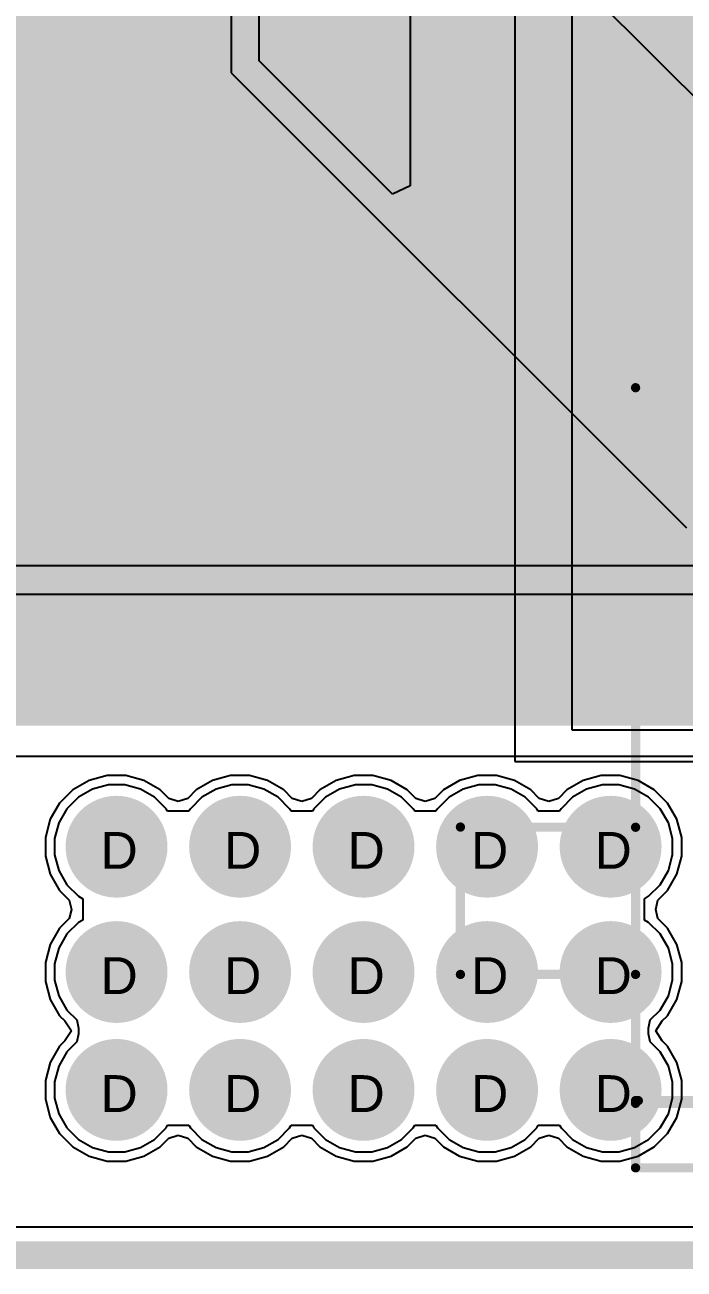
# Model space of a CAD drawing. Header units: inches. Extents: x 0 to 5379, y 0 to 5429.
# Drawn here: x 30 to 39.08, y -0.19 to 16.97 of the extents above; entities that cross this region are included whole.
import ezdxf

# ---------------------------------------------------------------- set-up
doc = ezdxf.new("R2010")
doc.units = ezdxf.units.IN
for name, color, linetype in [('Board Outline', 216, 'Continuous'), ('Bottom Layer', 5, 'Continuous'), ('Bottom Solder', 6, 'Continuous'), ('Drill Drawing', 1, 'Continuous'), ('GND01', 16, 'Continuous'), ('GND02', 76, 'Continuous'), ('PWR', 156, 'Continuous'), ('SIG 01', 90, 'Continuous'), ('Top Layer', 1, 'Continuous'), ('Top Overlay', 2, 'Continuous'), ('Top Solder', 216, 'Continuous'), ('Via Holes', 16, 'Continuous')]:
    doc.layers.add(name, color=color, linetype=linetype)
doc.styles.add('Arial', font='', dxfattribs={"height": 0.2})
doc.styles.add('Arial_Bold', font='', dxfattribs={"height": 0.2})
doc.styles.get('Arial').set_extended_font_data('Arial')
doc.styles.get('Arial_Bold').set_extended_font_data('Arial', bold=True)

# ---------------------------------------------------------------- blocks, each defined once
blk = doc.blocks.new('1_770174_0_824')
at = {"layer": 'Top Overlay'}
for points in [[(-7.178, 4.915, 0.127, 0.127, 0), (2.69, 4.915, 0.127, 0.127, 0)], [(-7.178, -4.915, 0.127, 0.127, 0), (-7.178, 4.915, 0.127, 0.127, 0)], [(-9.591, -3.175, 0.127, 0.127, 0), (-9.591, -1.143, 0.127, 0.127, 0)], [(-9.591, -1.143, 0.127, 0.127, 0), (-7.178, -1.146, 0.127, 0.127, 0)], [(-9.591, -3.175, 0.127, 0.127, 0), (-7.178, -3.175, 0.127, 0.127, 0)], [(-7.178, -5.842, 0.127, 0.127, 0), (-7.178, -4.953, 0.127, 0.127, 0)], [(-7.178, -4.953, 0.127, 0.127, 0), (-6.162, -4.953, 0.127, 0.127, 0)], [(-7.14, -4.915, 0.127, 0.127, 0), (2.69, -4.915, 0.127, 0.127, 0)], [(-7.178, -5.842, 0.127, 0.127, 0), (-6.162, -5.842, 0.127, 0.127, 0)]]:
    blk.add_lwpolyline(points, format="xyseb", dxfattribs=at)
for points in [[(-7.21, 4.915, 0.0635, 0.0635, 1), (-7.146, 4.915, 0.0635, 0.0635, 1)], [(-7.21, 4.915, 0.0635, 0.0635, 1), (-7.146, 4.915, 0.0635, 0.0635, 1)], [(-9.623, -1.143, 0.0635, 0.0635, 1), (-9.559, -1.143, 0.0635, 0.0635, 1)], [(-9.623, -1.143, 0.0635, 0.0635, 1), (-9.559, -1.143, 0.0635, 0.0635, 1)], [(-7.21, -1.146, 0.0635, 0.0635, 1), (-7.146, -1.146, 0.0635, 0.0635, 1)], [(-9.623, -3.175, 0.0635, 0.0635, 1), (-9.559, -3.175, 0.0635, 0.0635, 1)], [(-9.623, -3.175, 0.0635, 0.0635, 1), (-9.559, -3.175, 0.0635, 0.0635, 1)], [(-7.21, -3.175, 0.0635, 0.0635, 1), (-7.146, -3.175, 0.0635, 0.0635, 1)], [(-7.21, -4.915, 0.0635, 0.0635, 1), (-7.146, -4.915, 0.0635, 0.0635, 1)], [(-7.21, -4.953, 0.0635, 0.0635, 1), (-7.146, -4.953, 0.0635, 0.0635, 1)], [(-7.21, -4.953, 0.0635, 0.0635, 1), (-7.146, -4.953, 0.0635, 0.0635, 1)], [(-7.172, -4.915, 0.0635, 0.0635, 1), (-7.108, -4.915, 0.0635, 0.0635, 1)], [(-7.21, -5.842, 0.0635, 0.0635, 1), (-7.146, -5.842, 0.0635, 0.0635, 1)], [(-7.21, -5.842, 0.0635, 0.0635, 1), (-7.146, -5.842, 0.0635, 0.0635, 1)]]:
    blk.add_lwpolyline(points, format="xyseb", close=True, dxfattribs=at)

msp = doc.modelspace()

# ---------------------------------------------------------------- hatches: boundary and pattern name
at = {"layer": 'Bottom Layer'}
h = msp.add_hatch(color=5, dxfattribs=at)
edge = h.paths.add_edge_path()
edge.add_arc((31.265, 5.634), 0.6, 0, 360)
h = msp.add_hatch(color=5, dxfattribs=at)
edge = h.paths.add_edge_path()
edge.add_arc((32.967, 5.634), 0.6, 0, 360)
h = msp.add_hatch(color=5, dxfattribs=at)
edge = h.paths.add_edge_path()
edge.add_arc((34.668, 5.634), 0.6, 0, 360)
h = msp.add_hatch(color=5, dxfattribs=at)
edge = h.paths.add_edge_path()
edge.add_arc((36.37, 5.634), 0.6, 0, 360)
h = msp.add_hatch(color=5, dxfattribs=at)
edge = h.paths.add_edge_path()
edge.add_arc((38.072, 5.634), 0.6, 0, 360)
h = msp.add_hatch(color=5, dxfattribs=at)
edge = h.paths.add_edge_path()
edge.add_arc((31.265, 3.906), 0.6, 0, 360)
h = msp.add_hatch(color=5, dxfattribs=at)
edge = h.paths.add_edge_path()
edge.add_arc((32.967, 3.906), 0.6, 0, 360)
h = msp.add_hatch(color=5, dxfattribs=at)
edge = h.paths.add_edge_path()
edge.add_arc((34.668, 3.906), 0.6, 0, 360)
h = msp.add_hatch(color=5, dxfattribs=at)
edge = h.paths.add_edge_path()
edge.add_arc((36.37, 3.906), 0.6, 0, 360)
h = msp.add_hatch(color=5, dxfattribs=at)
edge = h.paths.add_edge_path()
edge.add_arc((38.072, 3.906), 0.6, 0, 360)
h = msp.add_hatch(color=5, dxfattribs=at)
edge = h.paths.add_edge_path()
edge.add_arc((31.265, 2.281), 0.6, 0, 360)
h = msp.add_hatch(color=5, dxfattribs=at)
edge = h.paths.add_edge_path()
edge.add_arc((32.967, 2.281), 0.6, 0, 360)
h = msp.add_hatch(color=5, dxfattribs=at)
edge = h.paths.add_edge_path()
edge.add_arc((34.668, 2.281), 0.6, 0, 360)
h = msp.add_hatch(color=5, dxfattribs=at)
edge = h.paths.add_edge_path()
edge.add_arc((36.37, 2.281), 0.6, 0, 360)
h = msp.add_hatch(color=5, dxfattribs=at)
edge = h.paths.add_edge_path()
edge.add_arc((38.072, 2.281), 0.6, 0, 360)
at = {"layer": 'Bottom Solder'}
h = msp.add_hatch(color=6, dxfattribs=at)
edge = h.paths.add_edge_path()
edge.add_arc((31.265, 5.634), 0.702, 0, 360)
h = msp.add_hatch(color=6, dxfattribs=at)
edge = h.paths.add_edge_path()
edge.add_arc((32.967, 5.634), 0.702, 0, 360)
h = msp.add_hatch(color=6, dxfattribs=at)
edge = h.paths.add_edge_path()
edge.add_arc((34.668, 5.634), 0.702, 0, 360)
h = msp.add_hatch(color=6, dxfattribs=at)
edge = h.paths.add_edge_path()
edge.add_arc((36.37, 5.634), 0.702, 0, 360)
h = msp.add_hatch(color=6, dxfattribs=at)
edge = h.paths.add_edge_path()
edge.add_arc((38.072, 5.634), 0.702, 0, 360)
h = msp.add_hatch(color=6, dxfattribs=at)
edge = h.paths.add_edge_path()
edge.add_arc((31.265, 3.906), 0.702, 0, 360)
h = msp.add_hatch(color=6, dxfattribs=at)
edge = h.paths.add_edge_path()
edge.add_arc((32.967, 3.906), 0.702, 0, 360)
h = msp.add_hatch(color=6, dxfattribs=at)
edge = h.paths.add_edge_path()
edge.add_arc((34.668, 3.906), 0.702, 0, 360)
h = msp.add_hatch(color=6, dxfattribs=at)
edge = h.paths.add_edge_path()
edge.add_arc((36.37, 3.906), 0.702, 0, 360)
h = msp.add_hatch(color=6, dxfattribs=at)
edge = h.paths.add_edge_path()
edge.add_arc((38.072, 3.906), 0.702, 0, 360)
h = msp.add_hatch(color=6, dxfattribs=at)
edge = h.paths.add_edge_path()
edge.add_arc((31.265, 2.281), 0.702, 0, 360)
h = msp.add_hatch(color=6, dxfattribs=at)
edge = h.paths.add_edge_path()
edge.add_arc((32.967, 2.281), 0.702, 0, 360)
h = msp.add_hatch(color=6, dxfattribs=at)
edge = h.paths.add_edge_path()
edge.add_arc((34.668, 2.281), 0.702, 0, 360)
h = msp.add_hatch(color=6, dxfattribs=at)
edge = h.paths.add_edge_path()
edge.add_arc((36.37, 2.281), 0.702, 0, 360)
h = msp.add_hatch(color=6, dxfattribs=at)
edge = h.paths.add_edge_path()
edge.add_arc((38.072, 2.281), 0.702, 0, 360)
at = {"layer": 'GND01'}
h = msp.add_hatch(color=16, dxfattribs=at)
edge = h.paths.add_edge_path()
edge.add_arc((31.265, 5.634), 0.6, 0, 360)
h = msp.add_hatch(color=16, dxfattribs=at)
edge = h.paths.add_edge_path()
edge.add_arc((32.967, 5.634), 0.6, 0, 360)
h = msp.add_hatch(color=16, dxfattribs=at)
edge = h.paths.add_edge_path()
edge.add_arc((34.668, 5.634), 0.6, 0, 360)
h = msp.add_hatch(color=16, dxfattribs=at)
edge = h.paths.add_edge_path()
edge.add_arc((36.37, 5.634), 0.6, 0, 360)
h = msp.add_hatch(color=16, dxfattribs=at)
edge = h.paths.add_edge_path()
edge.add_arc((38.072, 5.634), 0.6, 0, 360)
h = msp.add_hatch(color=16, dxfattribs=at)
edge = h.paths.add_edge_path()
edge.add_arc((31.265, 3.906), 0.6, 0, 360)
h = msp.add_hatch(color=16, dxfattribs=at)
edge = h.paths.add_edge_path()
edge.add_arc((32.967, 3.906), 0.6, 0, 360)
h = msp.add_hatch(color=16, dxfattribs=at)
edge = h.paths.add_edge_path()
edge.add_arc((34.668, 3.906), 0.6, 0, 360)
h = msp.add_hatch(color=16, dxfattribs=at)
edge = h.paths.add_edge_path()
edge.add_arc((36.37, 3.906), 0.6, 0, 360)
h = msp.add_hatch(color=16, dxfattribs=at)
edge = h.paths.add_edge_path()
edge.add_arc((38.072, 3.906), 0.6, 0, 360)
h = msp.add_hatch(color=16, dxfattribs=at)
edge = h.paths.add_edge_path()
edge.add_arc((31.265, 2.281), 0.6, 0, 360)
h = msp.add_hatch(color=16, dxfattribs=at)
edge = h.paths.add_edge_path()
edge.add_arc((32.967, 2.281), 0.6, 0, 360)
h = msp.add_hatch(color=16, dxfattribs=at)
edge = h.paths.add_edge_path()
edge.add_arc((34.668, 2.281), 0.6, 0, 360)
h = msp.add_hatch(color=16, dxfattribs=at)
edge = h.paths.add_edge_path()
edge.add_arc((36.37, 2.281), 0.6, 0, 360)
h = msp.add_hatch(color=16, dxfattribs=at)
edge = h.paths.add_edge_path()
edge.add_arc((38.072, 2.281), 0.6, 0, 360)
at = {"layer": 'GND02'}
h = msp.add_hatch(color=76, dxfattribs=at)
edge = h.paths.add_edge_path()
edge.add_arc((31.265, 5.634), 0.6, 0, 360)
h = msp.add_hatch(color=76, dxfattribs=at)
edge = h.paths.add_edge_path()
edge.add_arc((32.967, 5.634), 0.6, 0, 360)
h = msp.add_hatch(color=76, dxfattribs=at)
edge = h.paths.add_edge_path()
edge.add_arc((34.668, 5.634), 0.6, 0, 360)
h = msp.add_hatch(color=76, dxfattribs=at)
edge = h.paths.add_edge_path()
edge.add_arc((36.37, 5.634), 0.6, 0, 360)
h = msp.add_hatch(color=76, dxfattribs=at)
edge = h.paths.add_edge_path()
edge.add_arc((38.072, 5.634), 0.6, 0, 360)
h = msp.add_hatch(color=76, dxfattribs=at)
edge = h.paths.add_edge_path()
edge.add_arc((31.265, 3.906), 0.6, 0, 360)
h = msp.add_hatch(color=76, dxfattribs=at)
edge = h.paths.add_edge_path()
edge.add_arc((32.967, 3.906), 0.6, 0, 360)
h = msp.add_hatch(color=76, dxfattribs=at)
edge = h.paths.add_edge_path()
edge.add_arc((34.668, 3.906), 0.6, 0, 360)
h = msp.add_hatch(color=76, dxfattribs=at)
edge = h.paths.add_edge_path()
edge.add_arc((36.37, 3.906), 0.6, 0, 360)
h = msp.add_hatch(color=76, dxfattribs=at)
edge = h.paths.add_edge_path()
edge.add_arc((38.072, 3.906), 0.6, 0, 360)
h = msp.add_hatch(color=76, dxfattribs=at)
edge = h.paths.add_edge_path()
edge.add_arc((31.265, 2.281), 0.6, 0, 360)
h = msp.add_hatch(color=76, dxfattribs=at)
edge = h.paths.add_edge_path()
edge.add_arc((32.967, 2.281), 0.6, 0, 360)
h = msp.add_hatch(color=76, dxfattribs=at)
edge = h.paths.add_edge_path()
edge.add_arc((34.668, 2.281), 0.6, 0, 360)
h = msp.add_hatch(color=76, dxfattribs=at)
edge = h.paths.add_edge_path()
edge.add_arc((36.37, 2.281), 0.6, 0, 360)
h = msp.add_hatch(color=76, dxfattribs=at)
edge = h.paths.add_edge_path()
edge.add_arc((38.072, 2.281), 0.6, 0, 360)
at = {"layer": 'PWR'}
h = msp.add_hatch(color=156, dxfattribs=at)
edge = h.paths.add_edge_path()
edge.add_arc((31.265, 5.634), 0.6, 0, 360)
h = msp.add_hatch(color=156, dxfattribs=at)
edge = h.paths.add_edge_path()
edge.add_arc((32.967, 5.634), 0.6, 0, 360)
h = msp.add_hatch(color=156, dxfattribs=at)
edge = h.paths.add_edge_path()
edge.add_arc((34.668, 5.634), 0.6, 0, 360)
h = msp.add_hatch(color=156, dxfattribs=at)
edge = h.paths.add_edge_path()
edge.add_arc((36.37, 5.634), 0.6, 0, 360)
h = msp.add_hatch(color=156, dxfattribs=at)
edge = h.paths.add_edge_path()
edge.add_arc((38.072, 5.634), 0.6, 0, 360)
h = msp.add_hatch(color=156, dxfattribs=at)
edge = h.paths.add_edge_path()
edge.add_arc((31.265, 3.906), 0.6, 0, 360)
h = msp.add_hatch(color=156, dxfattribs=at)
edge = h.paths.add_edge_path()
edge.add_arc((32.967, 3.906), 0.6, 0, 360)
h = msp.add_hatch(color=156, dxfattribs=at)
edge = h.paths.add_edge_path()
edge.add_arc((34.668, 3.906), 0.6, 0, 360)
h = msp.add_hatch(color=156, dxfattribs=at)
edge = h.paths.add_edge_path()
edge.add_arc((36.37, 3.906), 0.6, 0, 360)
h = msp.add_hatch(color=156, dxfattribs=at)
edge = h.paths.add_edge_path()
edge.add_arc((38.072, 3.906), 0.6, 0, 360)
h = msp.add_hatch(color=156, dxfattribs=at)
edge = h.paths.add_edge_path()
edge.add_arc((31.265, 2.281), 0.6, 0, 360)
h = msp.add_hatch(color=156, dxfattribs=at)
edge = h.paths.add_edge_path()
edge.add_arc((32.967, 2.281), 0.6, 0, 360)
h = msp.add_hatch(color=156, dxfattribs=at)
edge = h.paths.add_edge_path()
edge.add_arc((34.668, 2.281), 0.6, 0, 360)
h = msp.add_hatch(color=156, dxfattribs=at)
edge = h.paths.add_edge_path()
edge.add_arc((36.37, 2.281), 0.6, 0, 360)
h = msp.add_hatch(color=156, dxfattribs=at)
edge = h.paths.add_edge_path()
edge.add_arc((38.072, 2.281), 0.6, 0, 360)
at = {"layer": 'SIG 01'}
h = msp.add_hatch(color=90, dxfattribs=at)
edge = h.paths.add_edge_path()
edge.add_arc((31.265, 5.634), 0.6, 0, 360)
h = msp.add_hatch(color=90, dxfattribs=at)
edge = h.paths.add_edge_path()
edge.add_arc((32.967, 5.634), 0.6, 0, 360)
h = msp.add_hatch(color=90, dxfattribs=at)
edge = h.paths.add_edge_path()
edge.add_arc((34.668, 5.634), 0.6, 0, 360)
h = msp.add_hatch(color=90, dxfattribs=at)
edge = h.paths.add_edge_path()
edge.add_arc((36.37, 5.634), 0.6, 0, 360)
h = msp.add_hatch(color=90, dxfattribs=at)
edge = h.paths.add_edge_path()
edge.add_arc((38.072, 5.634), 0.6, 0, 360)
h = msp.add_hatch(color=90, dxfattribs=at)
edge = h.paths.add_edge_path()
edge.add_arc((31.265, 3.906), 0.6, 0, 360)
h = msp.add_hatch(color=90, dxfattribs=at)
edge = h.paths.add_edge_path()
edge.add_arc((32.967, 3.906), 0.6, 0, 360)
h = msp.add_hatch(color=90, dxfattribs=at)
edge = h.paths.add_edge_path()
edge.add_arc((34.668, 3.906), 0.6, 0, 360)
h = msp.add_hatch(color=90, dxfattribs=at)
edge = h.paths.add_edge_path()
edge.add_arc((36.37, 3.906), 0.6, 0, 360)
h = msp.add_hatch(color=90, dxfattribs=at)
edge = h.paths.add_edge_path()
edge.add_arc((38.072, 3.906), 0.6, 0, 360)
h = msp.add_hatch(color=90, dxfattribs=at)
edge = h.paths.add_edge_path()
edge.add_arc((31.265, 2.281), 0.6, 0, 360)
h = msp.add_hatch(color=90, dxfattribs=at)
edge = h.paths.add_edge_path()
edge.add_arc((32.967, 2.281), 0.6, 0, 360)
h = msp.add_hatch(color=90, dxfattribs=at)
edge = h.paths.add_edge_path()
edge.add_arc((34.668, 2.281), 0.6, 0, 360)
h = msp.add_hatch(color=90, dxfattribs=at)
edge = h.paths.add_edge_path()
edge.add_arc((36.37, 2.281), 0.6, 0, 360)
h = msp.add_hatch(color=90, dxfattribs=at)
edge = h.paths.add_edge_path()
edge.add_arc((38.072, 2.281), 0.6, 0, 360)
at = {"layer": 'Top Layer'}
msp.add_hatch(color=1, dxfattribs=at).paths.add_polyline_path([(26.064, 7.301), (43.124, 7.301), (43.124, 21.844), (26.064, 21.844)])
h = msp.add_hatch(color=1, dxfattribs=at)
edge = h.paths.add_edge_path()
edge.add_arc((31.265, 5.634), 0.6, 0, 360)
h = msp.add_hatch(color=1, dxfattribs=at)
edge = h.paths.add_edge_path()
edge.add_arc((32.967, 5.634), 0.6, 0, 360)
h = msp.add_hatch(color=1, dxfattribs=at)
edge = h.paths.add_edge_path()
edge.add_arc((34.668, 5.634), 0.6, 0, 360)
h = msp.add_hatch(color=1, dxfattribs=at)
edge = h.paths.add_edge_path()
edge.add_arc((36.37, 5.634), 0.6, 0, 360)
h = msp.add_hatch(color=1, dxfattribs=at)
edge = h.paths.add_edge_path()
edge.add_arc((38.072, 5.634), 0.6, 0, 360)
h = msp.add_hatch(color=1, dxfattribs=at)
edge = h.paths.add_edge_path()
edge.add_arc((31.265, 3.906), 0.6, 0, 360)
h = msp.add_hatch(color=1, dxfattribs=at)
edge = h.paths.add_edge_path()
edge.add_arc((32.967, 3.906), 0.6, 0, 360)
h = msp.add_hatch(color=1, dxfattribs=at)
edge = h.paths.add_edge_path()
edge.add_arc((34.668, 3.906), 0.6, 0, 360)
h = msp.add_hatch(color=1, dxfattribs=at)
edge = h.paths.add_edge_path()
edge.add_arc((36.37, 3.906), 0.6, 0, 360)
h = msp.add_hatch(color=1, dxfattribs=at)
edge = h.paths.add_edge_path()
edge.add_arc((38.072, 3.906), 0.6, 0, 360)
h = msp.add_hatch(color=1, dxfattribs=at)
edge = h.paths.add_edge_path()
edge.add_arc((31.265, 2.281), 0.6, 0, 360)
h = msp.add_hatch(color=1, dxfattribs=at)
edge = h.paths.add_edge_path()
edge.add_arc((32.967, 2.281), 0.6, 0, 360)
h = msp.add_hatch(color=1, dxfattribs=at)
edge = h.paths.add_edge_path()
edge.add_arc((34.668, 2.281), 0.6, 0, 360)
h = msp.add_hatch(color=1, dxfattribs=at)
edge = h.paths.add_edge_path()
edge.add_arc((36.37, 2.281), 0.6, 0, 360)
h = msp.add_hatch(color=1, dxfattribs=at)
edge = h.paths.add_edge_path()
edge.add_arc((38.072, 2.281), 0.6, 0, 360)
at = {"layer": 'Top Solder'}
h = msp.add_hatch(color=216, dxfattribs=at)
edge = h.paths.add_edge_path()
edge.add_arc((31.265, 5.634), 0.702, 0, 360)
h = msp.add_hatch(color=216, dxfattribs=at)
edge = h.paths.add_edge_path()
edge.add_arc((32.967, 5.634), 0.702, 0, 360)
h = msp.add_hatch(color=216, dxfattribs=at)
edge = h.paths.add_edge_path()
edge.add_arc((34.668, 5.634), 0.702, 0, 360)
h = msp.add_hatch(color=216, dxfattribs=at)
edge = h.paths.add_edge_path()
edge.add_arc((36.37, 5.634), 0.702, 0, 360)
h = msp.add_hatch(color=216, dxfattribs=at)
edge = h.paths.add_edge_path()
edge.add_arc((38.072, 5.634), 0.702, 0, 360)
h = msp.add_hatch(color=216, dxfattribs=at)
edge = h.paths.add_edge_path()
edge.add_arc((31.265, 3.906), 0.702, 0, 360)
h = msp.add_hatch(color=216, dxfattribs=at)
edge = h.paths.add_edge_path()
edge.add_arc((32.967, 3.906), 0.702, 0, 360)
h = msp.add_hatch(color=216, dxfattribs=at)
edge = h.paths.add_edge_path()
edge.add_arc((34.668, 3.906), 0.702, 0, 360)
h = msp.add_hatch(color=216, dxfattribs=at)
edge = h.paths.add_edge_path()
edge.add_arc((36.37, 3.906), 0.702, 0, 360)
h = msp.add_hatch(color=216, dxfattribs=at)
edge = h.paths.add_edge_path()
edge.add_arc((38.072, 3.906), 0.702, 0, 360)
h = msp.add_hatch(color=216, dxfattribs=at)
edge = h.paths.add_edge_path()
edge.add_arc((31.265, 2.281), 0.702, 0, 360)
h = msp.add_hatch(color=216, dxfattribs=at)
edge = h.paths.add_edge_path()
edge.add_arc((32.967, 2.281), 0.702, 0, 360)
h = msp.add_hatch(color=216, dxfattribs=at)
edge = h.paths.add_edge_path()
edge.add_arc((34.668, 2.281), 0.702, 0, 360)
h = msp.add_hatch(color=216, dxfattribs=at)
edge = h.paths.add_edge_path()
edge.add_arc((36.37, 2.281), 0.702, 0, 360)
h = msp.add_hatch(color=216, dxfattribs=at)
edge = h.paths.add_edge_path()
edge.add_arc((38.072, 2.281), 0.702, 0, 360)
at = {"layer": 'Via Holes'}
h = msp.add_hatch(color=7, dxfattribs=at)
edge = h.paths.add_edge_path()
edge.add_arc((31.265, 5.634), 0.35, 0, 360)
h = msp.add_hatch(color=7, dxfattribs=at)
edge = h.paths.add_edge_path()
edge.add_arc((32.967, 5.634), 0.35, 0, 360)
h = msp.add_hatch(color=7, dxfattribs=at)
edge = h.paths.add_edge_path()
edge.add_arc((34.668, 5.634), 0.35, 0, 360)
h = msp.add_hatch(color=7, dxfattribs=at)
edge = h.paths.add_edge_path()
edge.add_arc((36.37, 5.634), 0.35, 0, 360)
h = msp.add_hatch(color=7, dxfattribs=at)
edge = h.paths.add_edge_path()
edge.add_arc((38.072, 5.634), 0.35, 0, 360)
h = msp.add_hatch(color=7, dxfattribs=at)
edge = h.paths.add_edge_path()
edge.add_arc((31.265, 3.906), 0.35, 0, 360)
h = msp.add_hatch(color=7, dxfattribs=at)
edge = h.paths.add_edge_path()
edge.add_arc((32.967, 3.906), 0.35, 0, 360)
h = msp.add_hatch(color=7, dxfattribs=at)
edge = h.paths.add_edge_path()
edge.add_arc((34.668, 3.906), 0.35, 0, 360)
h = msp.add_hatch(color=7, dxfattribs=at)
edge = h.paths.add_edge_path()
edge.add_arc((36.37, 3.906), 0.35, 0, 360)
h = msp.add_hatch(color=7, dxfattribs=at)
edge = h.paths.add_edge_path()
edge.add_arc((38.072, 3.906), 0.35, 0, 360)
h = msp.add_hatch(color=7, dxfattribs=at)
edge = h.paths.add_edge_path()
edge.add_arc((31.265, 2.281), 0.35, 0, 360)
h = msp.add_hatch(color=7, dxfattribs=at)
edge = h.paths.add_edge_path()
edge.add_arc((32.967, 2.281), 0.35, 0, 360)
h = msp.add_hatch(color=7, dxfattribs=at)
edge = h.paths.add_edge_path()
edge.add_arc((34.668, 2.281), 0.35, 0, 360)
h = msp.add_hatch(color=7, dxfattribs=at)
edge = h.paths.add_edge_path()
edge.add_arc((36.37, 2.281), 0.35, 0, 360)
h = msp.add_hatch(color=7, dxfattribs=at)
edge = h.paths.add_edge_path()
edge.add_arc((38.072, 2.281), 0.35, 0, 360)

# ---------------------------------------------------------------- linework, layer by layer
at = {"layer": 'Board Outline'}
msp.add_lwpolyline([(0, 0, 0.381, 0.381, 0), (350, 0, 0.381, 0.381, 0)], format="xyseb", dxfattribs=at)
at = {"layer": 'Bottom Layer'}
for p, q in [((36.754, 51.46), (36.754, 6.807)), ((37.541, 7.239), (37.541, 50.597)), ((48.641, 7.239), (37.541, 7.239)), ((36.754, 6.807), (48.641, 6.807)), ((48.641, 0.388), (26.619, 0.388))]:
    msp.add_line(p, q, dxfattribs=at)
at = {"layer": 'GND01'}
for p, q in [((30.935, 6.429), (30.74, 6.317)), ((31.152, 6.488), (30.935, 6.429)), ((31.377, 6.488), (31.152, 6.488)), ((31.594, 6.429), (31.377, 6.488)), ((31.789, 6.317), (31.594, 6.429)), ((32.637, 6.429), (32.442, 6.317)), ((32.854, 6.488), (32.637, 6.429)), ((33.079, 6.488), (32.854, 6.488)), ((33.296, 6.429), (33.079, 6.488)), ((33.491, 6.317), (33.296, 6.429)), ((34.339, 6.429), (34.144, 6.317)), ((34.556, 6.488), (34.339, 6.429)), ((34.781, 6.488), (34.556, 6.488)), ((34.998, 6.429), (34.781, 6.488)), ((35.193, 6.317), (34.998, 6.429)), ((36.041, 6.429), (35.846, 6.317)), ((36.258, 6.488), (36.041, 6.429)), ((36.483, 6.488), (36.258, 6.488)), ((36.7, 6.429), (36.483, 6.488)), ((36.895, 6.317), (36.7, 6.429)), ((37.742, 6.429), (37.548, 6.317)), ((37.96, 6.488), (37.742, 6.429)), ((38.184, 6.488), (37.96, 6.488)), ((38.402, 6.429), (38.184, 6.488)), ((38.596, 6.317), (38.402, 6.429)), ((30.74, 6.317), (30.581, 6.158)), ((31.948, 6.158), (31.789, 6.317)), ((32.442, 6.317), (32.283, 6.158)), ((33.65, 6.158), (33.491, 6.317)), ((34.144, 6.317), (33.985, 6.158)), ((35.352, 6.158), (35.193, 6.317)), ((35.846, 6.317), (35.687, 6.158)), ((37.054, 6.158), (36.895, 6.317)), ((37.548, 6.317), (37.389, 6.158)), ((38.755, 6.158), (38.596, 6.317)), ((30.581, 6.158), (30.469, 5.963)), ((31.969, 6.122), (31.948, 6.158)), ((32.262, 6.122), (31.969, 6.122)), ((32.283, 6.158), (32.262, 6.122)), ((33.671, 6.122), (33.65, 6.158)), ((33.964, 6.122), (33.671, 6.122)), ((33.985, 6.158), (33.964, 6.122)), ((35.373, 6.122), (35.352, 6.158)), ((35.666, 6.122), (35.373, 6.122)), ((35.687, 6.158), (35.666, 6.122)), ((37.074, 6.122), (37.054, 6.158)), ((37.368, 6.122), (37.074, 6.122)), ((37.389, 6.158), (37.368, 6.122)), ((38.868, 5.963), (38.755, 6.158)), ((30.469, 5.963), (30.411, 5.746)), ((38.926, 5.746), (38.868, 5.963)), ((30.411, 5.746), (30.411, 5.521)), ((38.926, 5.521), (38.926, 5.746)), ((30.411, 5.521), (30.469, 5.304)), ((38.868, 5.304), (38.926, 5.521)), ((30.469, 5.304), (30.581, 5.109)), ((38.755, 5.109), (38.868, 5.304)), ((30.581, 5.109), (30.74, 4.95)), ((38.596, 4.95), (38.755, 5.109)), ((30.74, 4.95), (30.799, 4.917)), ((30.799, 4.917), (30.799, 4.623)), ((38.538, 4.917), (38.596, 4.95)), ((38.538, 4.623), (38.538, 4.917)), ((30.74, 4.59), (30.581, 4.431)), ((30.799, 4.623), (30.74, 4.59)), ((38.596, 4.59), (38.538, 4.623)), ((38.755, 4.431), (38.596, 4.59)), ((30.581, 4.431), (30.469, 4.236)), ((38.868, 4.236), (38.755, 4.431)), ((30.469, 4.236), (30.411, 4.019)), ((38.926, 4.019), (38.868, 4.236)), ((30.411, 4.019), (30.411, 3.794)), ((38.926, 3.794), (38.926, 4.019)), ((30.411, 3.794), (30.469, 3.577)), ((38.868, 3.577), (38.926, 3.794)), ((30.469, 3.577), (30.581, 3.382)), ((38.755, 3.382), (38.868, 3.577)), ((30.581, 3.382), (30.719, 3.245)), ((38.618, 3.245), (38.755, 3.382)), ((30.719, 3.245), (30.74, 3.133)), ((30.74, 3.133), (30.74, 3.054)), ((38.596, 3.133), (38.618, 3.245)), ((38.596, 3.054), (38.596, 3.133)), ((30.719, 2.942), (30.581, 2.805)), ((30.74, 3.054), (30.719, 2.942)), ((38.618, 2.942), (38.596, 3.054)), ((38.755, 2.805), (38.618, 2.942)), ((30.581, 2.805), (30.469, 2.61)), ((38.868, 2.61), (38.755, 2.805)), ((30.469, 2.61), (30.411, 2.393)), ((38.926, 2.393), (38.868, 2.61)), ((30.411, 2.393), (30.411, 2.168)), ((38.926, 2.168), (38.926, 2.393)), ((30.411, 2.168), (30.469, 1.951)), ((38.868, 1.951), (38.926, 2.168)), ((30.469, 1.951), (30.581, 1.756)), ((38.755, 1.756), (38.868, 1.951)), ((30.581, 1.756), (30.74, 1.597)), ((31.789, 1.597), (31.948, 1.756)), ((31.948, 1.756), (31.969, 1.793)), ((31.969, 1.793), (32.262, 1.793)), ((32.262, 1.793), (32.283, 1.756)), ((32.283, 1.756), (32.442, 1.597)), ((33.491, 1.597), (33.65, 1.756)), ((33.65, 1.756), (33.671, 1.793)), ((33.671, 1.793), (33.964, 1.793)), ((33.964, 1.793), (33.985, 1.756)), ((33.985, 1.756), (34.144, 1.597)), ((35.193, 1.597), (35.352, 1.756)), ((35.352, 1.756), (35.373, 1.793)), ((35.373, 1.793), (35.666, 1.793)), ((35.666, 1.793), (35.687, 1.756)), ((35.687, 1.756), (35.846, 1.597)), ((36.895, 1.597), (37.054, 1.756)), ((37.054, 1.756), (37.074, 1.793)), ((37.074, 1.793), (37.368, 1.793)), ((37.368, 1.793), (37.389, 1.756)), ((37.389, 1.756), (37.548, 1.597)), ((38.596, 1.597), (38.755, 1.756)), ((30.74, 1.597), (30.935, 1.485)), ((31.594, 1.485), (31.789, 1.597)), ((32.442, 1.597), (32.637, 1.485)), ((33.296, 1.485), (33.491, 1.597)), ((34.144, 1.597), (34.339, 1.485)), ((34.998, 1.485), (35.193, 1.597)), ((35.846, 1.597), (36.041, 1.485)), ((36.7, 1.485), (36.895, 1.597)), ((37.548, 1.597), (37.742, 1.485)), ((38.402, 1.485), (38.596, 1.597)), ((30.935, 1.485), (31.152, 1.427)), ((31.152, 1.427), (31.377, 1.427)), ((31.377, 1.427), (31.594, 1.485)), ((32.637, 1.485), (32.854, 1.427)), ((32.854, 1.427), (33.079, 1.427)), ((33.079, 1.427), (33.296, 1.485)), ((34.339, 1.485), (34.556, 1.427)), ((34.556, 1.427), (34.781, 1.427)), ((34.781, 1.427), (34.998, 1.485)), ((36.041, 1.485), (36.258, 1.427)), ((36.258, 1.427), (36.483, 1.427)), ((36.483, 1.427), (36.7, 1.485)), ((37.742, 1.485), (37.96, 1.427)), ((37.96, 1.427), (38.184, 1.427)), ((38.184, 1.427), (38.402, 1.485)), ((349.612, 0.388), (0.388, 0.388))]:
    msp.add_line(p, q, dxfattribs=at)
at = {"layer": 'GND02'}
for p, q in [((30.935, 6.429), (30.74, 6.317)), ((31.152, 6.488), (30.935, 6.429)), ((31.377, 6.488), (31.152, 6.488)), ((31.594, 6.429), (31.377, 6.488)), ((31.789, 6.317), (31.594, 6.429)), ((32.637, 6.429), (32.442, 6.317)), ((32.854, 6.488), (32.637, 6.429)), ((33.079, 6.488), (32.854, 6.488)), ((33.296, 6.429), (33.079, 6.488)), ((33.491, 6.317), (33.296, 6.429)), ((34.339, 6.429), (34.144, 6.317)), ((34.556, 6.488), (34.339, 6.429)), ((34.781, 6.488), (34.556, 6.488)), ((34.998, 6.429), (34.781, 6.488)), ((35.193, 6.317), (34.998, 6.429)), ((36.041, 6.429), (35.846, 6.317)), ((36.258, 6.488), (36.041, 6.429)), ((36.483, 6.488), (36.258, 6.488)), ((36.7, 6.429), (36.483, 6.488)), ((36.895, 6.317), (36.7, 6.429)), ((37.742, 6.429), (37.548, 6.317)), ((37.96, 6.488), (37.742, 6.429)), ((38.184, 6.488), (37.96, 6.488)), ((38.402, 6.429), (38.184, 6.488)), ((38.596, 6.317), (38.402, 6.429)), ((30.74, 6.317), (30.581, 6.158)), ((31.948, 6.158), (31.789, 6.317)), ((32.442, 6.317), (32.283, 6.158)), ((33.65, 6.158), (33.491, 6.317)), ((34.144, 6.317), (33.985, 6.158)), ((35.352, 6.158), (35.193, 6.317)), ((35.846, 6.317), (35.687, 6.158)), ((37.054, 6.158), (36.895, 6.317)), ((37.548, 6.317), (37.389, 6.158)), ((38.755, 6.158), (38.596, 6.317)), ((30.581, 6.158), (30.469, 5.963)), ((31.969, 6.122), (31.948, 6.158)), ((32.262, 6.122), (31.969, 6.122)), ((32.283, 6.158), (32.262, 6.122)), ((33.671, 6.122), (33.65, 6.158)), ((33.964, 6.122), (33.671, 6.122)), ((33.985, 6.158), (33.964, 6.122)), ((35.373, 6.122), (35.352, 6.158)), ((35.666, 6.122), (35.373, 6.122)), ((35.687, 6.158), (35.666, 6.122)), ((37.074, 6.122), (37.054, 6.158)), ((37.368, 6.122), (37.074, 6.122)), ((37.389, 6.158), (37.368, 6.122)), ((38.868, 5.963), (38.755, 6.158)), ((30.469, 5.963), (30.411, 5.746)), ((38.926, 5.746), (38.868, 5.963)), ((30.411, 5.746), (30.411, 5.521)), ((38.926, 5.521), (38.926, 5.746)), ((30.411, 5.521), (30.469, 5.304)), ((38.868, 5.304), (38.926, 5.521)), ((30.469, 5.304), (30.581, 5.109)), ((38.755, 5.109), (38.868, 5.304)), ((30.581, 5.109), (30.74, 4.95)), ((38.596, 4.95), (38.755, 5.109)), ((30.74, 4.95), (30.799, 4.917)), ((30.799, 4.917), (30.799, 4.623)), ((38.538, 4.917), (38.596, 4.95)), ((38.538, 4.623), (38.538, 4.917)), ((30.74, 4.59), (30.581, 4.431)), ((30.799, 4.623), (30.74, 4.59)), ((38.596, 4.59), (38.538, 4.623)), ((38.755, 4.431), (38.596, 4.59)), ((30.581, 4.431), (30.469, 4.236)), ((38.868, 4.236), (38.755, 4.431)), ((30.469, 4.236), (30.411, 4.019)), ((38.926, 4.019), (38.868, 4.236)), ((30.411, 4.019), (30.411, 3.794)), ((38.926, 3.794), (38.926, 4.019)), ((30.411, 3.794), (30.469, 3.577)), ((38.868, 3.577), (38.926, 3.794)), ((30.469, 3.577), (30.581, 3.382)), ((38.755, 3.382), (38.868, 3.577)), ((30.581, 3.382), (30.719, 3.245)), ((38.618, 3.245), (38.755, 3.382)), ((30.719, 3.245), (30.74, 3.133)), ((30.74, 3.133), (30.74, 3.054)), ((38.596, 3.133), (38.618, 3.245)), ((38.596, 3.054), (38.596, 3.133)), ((30.719, 2.942), (30.581, 2.805)), ((30.74, 3.054), (30.719, 2.942)), ((38.618, 2.942), (38.596, 3.054)), ((38.755, 2.805), (38.618, 2.942)), ((30.581, 2.805), (30.469, 2.61)), ((38.868, 2.61), (38.755, 2.805)), ((30.469, 2.61), (30.411, 2.393)), ((38.926, 2.393), (38.868, 2.61)), ((30.411, 2.393), (30.411, 2.168)), ((38.926, 2.168), (38.926, 2.393)), ((30.411, 2.168), (30.469, 1.951)), ((38.868, 1.951), (38.926, 2.168)), ((30.469, 1.951), (30.581, 1.756)), ((38.755, 1.756), (38.868, 1.951)), ((30.581, 1.756), (30.74, 1.597)), ((31.789, 1.597), (31.948, 1.756)), ((31.948, 1.756), (31.969, 1.793)), ((31.969, 1.793), (32.262, 1.793)), ((32.262, 1.793), (32.283, 1.756)), ((32.283, 1.756), (32.442, 1.597)), ((33.491, 1.597), (33.65, 1.756)), ((33.65, 1.756), (33.671, 1.793)), ((33.671, 1.793), (33.964, 1.793)), ((33.964, 1.793), (33.985, 1.756)), ((33.985, 1.756), (34.144, 1.597)), ((35.193, 1.597), (35.352, 1.756)), ((35.352, 1.756), (35.373, 1.793)), ((35.373, 1.793), (35.666, 1.793)), ((35.666, 1.793), (35.687, 1.756)), ((35.687, 1.756), (35.846, 1.597)), ((36.895, 1.597), (37.054, 1.756)), ((37.054, 1.756), (37.074, 1.793)), ((37.074, 1.793), (37.368, 1.793)), ((37.368, 1.793), (37.389, 1.756)), ((37.389, 1.756), (37.548, 1.597)), ((38.596, 1.597), (38.755, 1.756)), ((30.74, 1.597), (30.935, 1.485)), ((31.594, 1.485), (31.789, 1.597)), ((32.442, 1.597), (32.637, 1.485)), ((33.296, 1.485), (33.491, 1.597)), ((34.144, 1.597), (34.339, 1.485)), ((34.998, 1.485), (35.193, 1.597)), ((35.846, 1.597), (36.041, 1.485)), ((36.7, 1.485), (36.895, 1.597)), ((37.548, 1.597), (37.742, 1.485)), ((38.402, 1.485), (38.596, 1.597)), ((30.935, 1.485), (31.152, 1.427)), ((31.152, 1.427), (31.377, 1.427)), ((31.377, 1.427), (31.594, 1.485)), ((32.637, 1.485), (32.854, 1.427)), ((32.854, 1.427), (33.079, 1.427)), ((33.079, 1.427), (33.296, 1.485)), ((34.339, 1.485), (34.556, 1.427)), ((34.556, 1.427), (34.781, 1.427)), ((34.781, 1.427), (34.998, 1.485)), ((36.041, 1.485), (36.258, 1.427)), ((36.258, 1.427), (36.483, 1.427)), ((36.483, 1.427), (36.7, 1.485)), ((37.742, 1.485), (37.96, 1.427)), ((37.96, 1.427), (38.184, 1.427)), ((38.184, 1.427), (38.402, 1.485)), ((349.612, 0.388), (0.388, 0.388))]:
    msp.add_line(p, q, dxfattribs=at)
at = {"layer": 'PWR'}
for p, q in [((32.842, 93.525), (32.842, 16.307)), ((33.231, 16.468), (33.231, 93.27)), ((35.31, 78.427), (35.31, 14.748)), ((44.676, 10.522), (37.418, 17.78)), ((32.842, 16.307), (39.116, 10.033)), ((35.065, 14.634), (33.231, 16.468)), ((35.31, 14.748), (35.065, 14.634)), ((30.935, 6.429), (30.74, 6.317)), ((31.152, 6.488), (30.935, 6.429)), ((31.377, 6.488), (31.152, 6.488)), ((31.594, 6.429), (31.377, 6.488)), ((31.789, 6.317), (31.594, 6.429)), ((32.637, 6.429), (32.442, 6.317)), ((32.854, 6.488), (32.637, 6.429)), ((33.079, 6.488), (32.854, 6.488)), ((33.296, 6.429), (33.079, 6.488)), ((33.491, 6.317), (33.296, 6.429)), ((34.339, 6.429), (34.144, 6.317)), ((34.556, 6.488), (34.339, 6.429)), ((34.781, 6.488), (34.556, 6.488)), ((34.998, 6.429), (34.781, 6.488)), ((35.193, 6.317), (34.998, 6.429)), ((36.041, 6.429), (35.846, 6.317)), ((36.258, 6.488), (36.041, 6.429)), ((36.483, 6.488), (36.258, 6.488)), ((36.7, 6.429), (36.483, 6.488)), ((36.895, 6.317), (36.7, 6.429)), ((37.742, 6.429), (37.548, 6.317)), ((37.96, 6.488), (37.742, 6.429)), ((38.184, 6.488), (37.96, 6.488)), ((38.402, 6.429), (38.184, 6.488)), ((38.596, 6.317), (38.402, 6.429)), ((30.74, 6.317), (30.581, 6.158)), ((31.948, 6.158), (31.789, 6.317)), ((32.442, 6.317), (32.283, 6.158)), ((33.65, 6.158), (33.491, 6.317)), ((34.144, 6.317), (33.985, 6.158)), ((35.352, 6.158), (35.193, 6.317)), ((35.846, 6.317), (35.687, 6.158)), ((37.054, 6.158), (36.895, 6.317)), ((37.548, 6.317), (37.389, 6.158)), ((38.755, 6.158), (38.596, 6.317)), ((30.581, 6.158), (30.469, 5.963)), ((31.969, 6.122), (31.948, 6.158)), ((32.262, 6.122), (31.969, 6.122)), ((32.283, 6.158), (32.262, 6.122)), ((33.671, 6.122), (33.65, 6.158)), ((33.964, 6.122), (33.671, 6.122)), ((33.985, 6.158), (33.964, 6.122)), ((35.373, 6.122), (35.352, 6.158)), ((35.666, 6.122), (35.373, 6.122)), ((35.687, 6.158), (35.666, 6.122)), ((37.074, 6.122), (37.054, 6.158)), ((37.368, 6.122), (37.074, 6.122)), ((37.389, 6.158), (37.368, 6.122)), ((38.868, 5.963), (38.755, 6.158)), ((30.469, 5.963), (30.411, 5.746)), ((38.926, 5.746), (38.868, 5.963)), ((30.411, 5.746), (30.411, 5.521)), ((38.926, 5.521), (38.926, 5.746)), ((30.411, 5.521), (30.469, 5.304)), ((38.868, 5.304), (38.926, 5.521)), ((30.469, 5.304), (30.581, 5.109)), ((38.755, 5.109), (38.868, 5.304)), ((30.581, 5.109), (30.74, 4.95)), ((38.596, 4.95), (38.755, 5.109)), ((30.74, 4.95), (30.799, 4.917)), ((30.799, 4.917), (30.799, 4.623)), ((38.538, 4.917), (38.596, 4.95)), ((38.538, 4.623), (38.538, 4.917)), ((30.74, 4.59), (30.581, 4.431)), ((30.799, 4.623), (30.74, 4.59)), ((38.596, 4.59), (38.538, 4.623)), ((38.755, 4.431), (38.596, 4.59)), ((30.581, 4.431), (30.469, 4.236)), ((38.868, 4.236), (38.755, 4.431)), ((30.469, 4.236), (30.411, 4.019)), ((38.926, 4.019), (38.868, 4.236)), ((30.411, 4.019), (30.411, 3.794)), ((38.926, 3.794), (38.926, 4.019)), ((30.411, 3.794), (30.469, 3.577)), ((38.868, 3.577), (38.926, 3.794)), ((30.469, 3.577), (30.581, 3.382)), ((38.755, 3.382), (38.868, 3.577)), ((30.581, 3.382), (30.719, 3.245)), ((38.618, 3.245), (38.755, 3.382)), ((30.719, 3.245), (30.74, 3.133)), ((30.74, 3.133), (30.74, 3.054)), ((38.596, 3.133), (38.618, 3.245)), ((38.596, 3.054), (38.596, 3.133)), ((30.719, 2.942), (30.581, 2.805)), ((30.74, 3.054), (30.719, 2.942)), ((38.618, 2.942), (38.596, 3.054)), ((38.755, 2.805), (38.618, 2.942)), ((30.581, 2.805), (30.469, 2.61)), ((38.868, 2.61), (38.755, 2.805)), ((30.469, 2.61), (30.411, 2.393)), ((38.926, 2.393), (38.868, 2.61)), ((30.411, 2.393), (30.411, 2.168)), ((38.926, 2.168), (38.926, 2.393)), ((30.411, 2.168), (30.469, 1.951)), ((38.868, 1.951), (38.926, 2.168)), ((30.469, 1.951), (30.581, 1.756)), ((38.755, 1.756), (38.868, 1.951)), ((30.581, 1.756), (30.74, 1.597)), ((31.789, 1.597), (31.948, 1.756)), ((31.948, 1.756), (31.969, 1.793)), ((31.969, 1.793), (32.262, 1.793)), ((32.262, 1.793), (32.283, 1.756)), ((32.283, 1.756), (32.442, 1.597)), ((33.491, 1.597), (33.65, 1.756)), ((33.65, 1.756), (33.671, 1.793)), ((33.671, 1.793), (33.964, 1.793)), ((33.964, 1.793), (33.985, 1.756)), ((33.985, 1.756), (34.144, 1.597)), ((35.193, 1.597), (35.352, 1.756)), ((35.352, 1.756), (35.373, 1.793)), ((35.373, 1.793), (35.666, 1.793)), ((35.666, 1.793), (35.687, 1.756)), ((35.687, 1.756), (35.846, 1.597)), ((36.895, 1.597), (37.054, 1.756)), ((37.054, 1.756), (37.074, 1.793)), ((37.074, 1.793), (37.368, 1.793)), ((37.368, 1.793), (37.389, 1.756)), ((37.389, 1.756), (37.548, 1.597)), ((38.596, 1.597), (38.755, 1.756)), ((30.74, 1.597), (30.935, 1.485)), ((31.594, 1.485), (31.789, 1.597)), ((32.442, 1.597), (32.637, 1.485)), ((33.296, 1.485), (33.491, 1.597)), ((34.144, 1.597), (34.339, 1.485)), ((34.998, 1.485), (35.193, 1.597)), ((35.846, 1.597), (36.041, 1.485)), ((36.7, 1.485), (36.895, 1.597)), ((37.548, 1.597), (37.742, 1.485)), ((38.402, 1.485), (38.596, 1.597)), ((30.935, 1.485), (31.152, 1.427)), ((31.152, 1.427), (31.377, 1.427)), ((31.377, 1.427), (31.594, 1.485)), ((32.637, 1.485), (32.854, 1.427)), ((32.854, 1.427), (33.079, 1.427)), ((33.079, 1.427), (33.296, 1.485)), ((34.339, 1.485), (34.556, 1.427)), ((34.556, 1.427), (34.781, 1.427)), ((34.781, 1.427), (34.998, 1.485)), ((36.041, 1.485), (36.258, 1.427)), ((36.258, 1.427), (36.483, 1.427)), ((36.483, 1.427), (36.7, 1.485)), ((37.742, 1.485), (37.96, 1.427)), ((37.96, 1.427), (38.184, 1.427)), ((38.184, 1.427), (38.402, 1.485)), ((349.612, 0.388), (0.388, 0.388))]:
    msp.add_line(p, q, dxfattribs=at)
for points in [[(35.763, 14.654, 0.381, 0.381, 0), (35.763, 78.427, 0.381, 0.381, 0)], [(36.965, 17.593, 0.381, 0.381, 0), (45.439, 9.118, 0.381, 0.381, 0)], [(35.763, 14.654, 0.381, 0.381, 0), (41.299, 9.118, 0.381, 0.381, 0)]]:
    msp.add_lwpolyline(points, format="xyseb", dxfattribs=at)
msp.add_lwpolyline([(35.668, 14.654, 0.191, 0.191, 1), (35.858, 14.654, 0.191, 0.191, 1)], format="xyseb", close=True, dxfattribs=at)
msp.add_lwpolyline([(35.668, 14.654, 0.191, 0.191, 1), (35.858, 14.654, 0.191, 0.191, 1)], format="xyseb", close=True, dxfattribs=at)
at = {"layer": 'SIG 01'}
for p, q in [((39.73, 9.507), (13.42, 9.507)), ((13.259, 9.118), (39.73, 9.118)), ((30.886, 6.548), (30.662, 6.419)), ((31.136, 6.615), (30.886, 6.548)), ((31.394, 6.615), (31.136, 6.615)), ((31.643, 6.548), (31.394, 6.615)), ((31.867, 6.419), (31.643, 6.548)), ((32.588, 6.548), (32.364, 6.419)), ((32.837, 6.615), (32.588, 6.548)), ((33.096, 6.615), (32.837, 6.615)), ((33.345, 6.548), (33.096, 6.615)), ((33.569, 6.419), (33.345, 6.548)), ((34.29, 6.548), (34.066, 6.419)), ((34.539, 6.615), (34.29, 6.548)), ((34.798, 6.615), (34.539, 6.615)), ((35.047, 6.548), (34.798, 6.615)), ((35.271, 6.419), (35.047, 6.548)), ((35.992, 6.548), (35.768, 6.419)), ((36.241, 6.615), (35.992, 6.548)), ((36.499, 6.615), (36.241, 6.615)), ((36.749, 6.548), (36.499, 6.615)), ((36.973, 6.419), (36.749, 6.548)), ((37.693, 6.548), (37.47, 6.419)), ((37.943, 6.615), (37.693, 6.548)), ((38.201, 6.615), (37.943, 6.615)), ((38.451, 6.548), (38.201, 6.615)), ((38.674, 6.419), (38.451, 6.548)), ((30.662, 6.419), (30.48, 6.236)), ((31.985, 6.301), (31.867, 6.419)), ((32.364, 6.419), (32.247, 6.301)), ((33.686, 6.301), (33.569, 6.419)), ((34.066, 6.419), (33.949, 6.301)), ((35.388, 6.301), (35.271, 6.419)), ((35.768, 6.419), (35.65, 6.301)), ((37.09, 6.301), (36.973, 6.419)), ((37.47, 6.419), (37.352, 6.301)), ((38.857, 6.236), (38.674, 6.419)), ((30.48, 6.236), (30.351, 6.012)), ((32.116, 6.258), (31.985, 6.301)), ((32.247, 6.301), (32.116, 6.258)), ((33.818, 6.258), (33.686, 6.301)), ((33.949, 6.301), (33.818, 6.258)), ((35.519, 6.258), (35.388, 6.301)), ((35.65, 6.301), (35.519, 6.258)), ((37.221, 6.258), (37.09, 6.301)), ((37.352, 6.301), (37.221, 6.258)), ((38.986, 6.012), (38.857, 6.236)), ((30.351, 6.012), (30.284, 5.763)), ((39.053, 5.763), (38.986, 6.012)), ((30.284, 5.763), (30.284, 5.504)), ((39.053, 5.504), (39.053, 5.763)), ((30.284, 5.504), (30.351, 5.255)), ((38.986, 5.255), (39.053, 5.504)), ((30.351, 5.255), (30.48, 5.031)), ((38.857, 5.031), (38.986, 5.255)), ((30.48, 5.031), (30.613, 4.898)), ((38.723, 4.898), (38.857, 5.031)), ((30.613, 4.898), (30.644, 4.77)), ((38.693, 4.77), (38.723, 4.898)), ((30.613, 4.642), (30.48, 4.509)), ((30.644, 4.77), (30.613, 4.642)), ((38.723, 4.642), (38.693, 4.77)), ((38.857, 4.509), (38.723, 4.642)), ((30.48, 4.509), (30.351, 4.285)), ((38.986, 4.285), (38.857, 4.509)), ((30.351, 4.285), (30.284, 4.036)), ((39.053, 4.036), (38.986, 4.285)), ((30.284, 4.036), (30.284, 3.777)), ((39.053, 3.777), (39.053, 4.036)), ((30.284, 3.777), (30.351, 3.528)), ((38.986, 3.528), (39.053, 3.777)), ((30.351, 3.528), (30.48, 3.304)), ((38.857, 3.304), (38.986, 3.528)), ((30.48, 3.304), (30.553, 3.231)), ((38.784, 3.231), (38.857, 3.304)), ((30.553, 3.231), (30.644, 3.094)), ((30.644, 3.094), (30.553, 2.956)), ((38.693, 3.094), (38.784, 3.231)), ((38.784, 2.956), (38.693, 3.094)), ((30.553, 2.956), (30.48, 2.883)), ((38.857, 2.883), (38.784, 2.956)), ((30.48, 2.883), (30.351, 2.659)), ((38.986, 2.659), (38.857, 2.883)), ((30.351, 2.659), (30.284, 2.41)), ((39.053, 2.41), (38.986, 2.659)), ((30.284, 2.41), (30.284, 2.152)), ((39.053, 2.152), (39.053, 2.41)), ((30.284, 2.152), (30.351, 1.902)), ((38.986, 1.902), (39.053, 2.152)), ((30.351, 1.902), (30.48, 1.678)), ((38.857, 1.678), (38.986, 1.902)), ((30.48, 1.678), (30.662, 1.496)), ((31.867, 1.496), (31.985, 1.613)), ((31.985, 1.613), (32.116, 1.657)), ((32.116, 1.657), (32.247, 1.613)), ((32.247, 1.613), (32.364, 1.496)), ((33.569, 1.496), (33.686, 1.613)), ((33.686, 1.613), (33.818, 1.657)), ((33.818, 1.657), (33.949, 1.613)), ((33.949, 1.613), (34.066, 1.496)), ((35.271, 1.496), (35.388, 1.613)), ((35.388, 1.613), (35.519, 1.657)), ((35.519, 1.657), (35.65, 1.613)), ((35.65, 1.613), (35.768, 1.496)), ((36.973, 1.496), (37.09, 1.613)), ((37.09, 1.613), (37.221, 1.657)), ((37.221, 1.657), (37.352, 1.613)), ((37.352, 1.613), (37.47, 1.496)), ((38.674, 1.496), (38.857, 1.678)), ((30.662, 1.496), (30.886, 1.367)), ((31.643, 1.367), (31.867, 1.496)), ((32.364, 1.496), (32.588, 1.367)), ((33.345, 1.367), (33.569, 1.496)), ((34.066, 1.496), (34.29, 1.367)), ((35.047, 1.367), (35.271, 1.496)), ((35.768, 1.496), (35.992, 1.367)), ((36.749, 1.367), (36.973, 1.496)), ((37.47, 1.496), (37.693, 1.367)), ((38.451, 1.367), (38.674, 1.496)), ((30.886, 1.367), (31.136, 1.3)), ((31.136, 1.3), (31.394, 1.3)), ((31.394, 1.3), (31.643, 1.367)), ((32.588, 1.367), (32.837, 1.3)), ((32.837, 1.3), (33.096, 1.3)), ((33.096, 1.3), (33.345, 1.367)), ((34.29, 1.367), (34.539, 1.3)), ((34.539, 1.3), (34.798, 1.3)), ((34.798, 1.3), (35.047, 1.367)), ((35.992, 1.367), (36.241, 1.3)), ((36.241, 1.3), (36.499, 1.3)), ((36.499, 1.3), (36.749, 1.367)), ((37.693, 1.367), (37.943, 1.3)), ((37.943, 1.3), (38.201, 1.3)), ((38.201, 1.3), (38.451, 1.367)), ((349.612, 0.388), (0.388, 0.388))]:
    msp.add_line(p, q, dxfattribs=at)
at = {"layer": 'Top Layer'}
for p, q in [((26.064, 6.883), (47.36, 6.883)), ((47.371, 0.388), (26.064, 0.388))]:
    msp.add_line(p, q, dxfattribs=at)

# ---------------------------------------------------------------- block references
msp.add_blockref('1_770174_0_824', (45.594, 7.048))

# ---------------------------------------------------------------- texts
at = {"layer": 'Drill Drawing', "style": 'Arial'}
for p in [(31.045, 5.329), (32.747, 5.329), (34.448, 5.329), (36.15, 5.329), (37.852, 5.329), (31.045, 3.602), (32.747, 3.602), (34.448, 3.602), (36.15, 3.602), (37.852, 3.602), (31.045, 1.976), (32.747, 1.976), (34.448, 1.976), (36.15, 1.976), (37.852, 1.976)]:
    msp.add_text('D', height=0.508, dxfattribs=at).set_placement(p)
at = {"layer": 'Top Overlay', "style": 'Arial_Bold'}
msp.add_text('MOTOR-01', height=3, dxfattribs=at).set_placement((24.753, 9.812))

doc.saveas('drawing.dxf')
